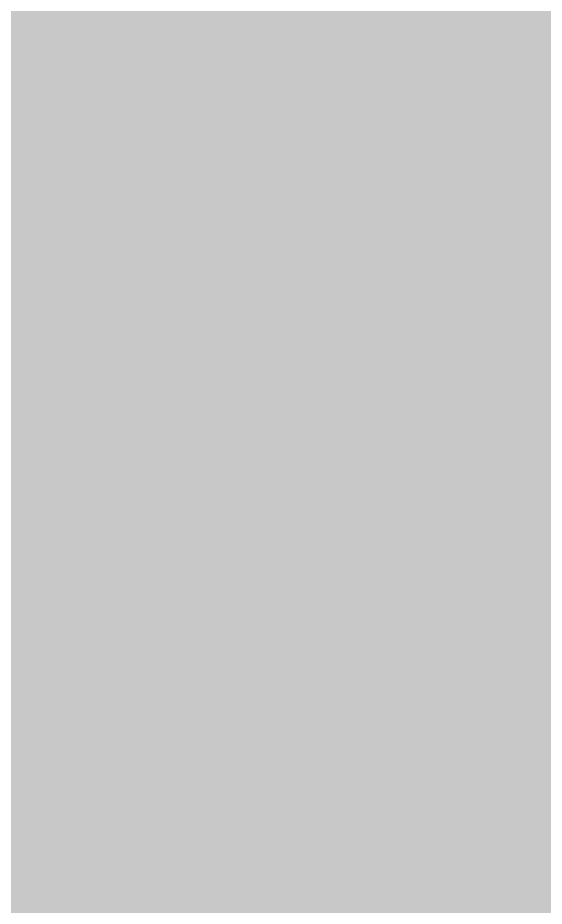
# Model space of a CAD drawing. Header units: millimetres. Extents: x -0.5 to 77.7, y -66.2 to -6.
# Drawn here: x 50.5024 to 50.7571, y -20.7939 to -20.3644 of the extents above; entities that cross this region are included whole.
import ezdxf

# ---------------------------------------------------------------- set-up
doc = ezdxf.new("R2010")
doc.units = ezdxf.units.MM
doc.header["$MEASUREMENT"] = 0
for name, color, linetype, true_color in [('Inner1', 7, 'Continuous', 0x999966), ('Inner2', 7, 'Continuous', 0x008000), ('Top-Silkscreen-Layer', 7, 'Continuous', 0xffcc00)]:
    doc.layers.add(name, color=color, linetype=linetype, true_color=true_color)

msp = doc.modelspace()

# ---------------------------------------------------------------- hatches: boundary and pattern name
at = {"layer": 'Inner1'}
msp.add_hatch(color=256, dxfattribs=at).paths.add_polyline_path([(77.23901, -6.45415), (77.23901, -65.68199), (-0.02286, -65.68199), (-0.02286, -6.45415)])
at = {"layer": 'Top-Silkscreen-Layer'}
msp.add_hatch(color=256, dxfattribs=at).paths.add_polyline_path([(50.50905, -20.72472), (50.50574, -20.76742), (50.51726, -20.77983), (50.53143, -20.77207), (50.52826, -20.71979)])

# ---------------------------------------------------------------- linework, layer by layer
at = {"layer": 'Inner2', "const_width": 0.4}
msp.add_lwpolyline([(51.0541, -20.57404), (17.52604, -20.57404)], dxfattribs=at)
at = {"layer": 'Top-Silkscreen-Layer', "const_width": 0.254}
for points in [[(50.29898, -20.94411), (50.33406, -21.02221), (50.32772, -20.93057), (50.31485, -20.9271)], [(50.40853, -20.72941), (50.40399, -20.75403), (50.4056, -20.77015), (50.4181, -20.77182), (50.44061, -20.7651), (50.4506, -20.7567), (50.44007, -20.74048)], [(50.50905, -20.72472), (50.50574, -20.76742), (50.51726, -20.77983), (50.53143, -20.77207), (50.52826, -20.71979)], [(50.4981, -20.84182), (50.50268, -20.8901), (50.51726, -20.90612), (50.53268, -20.89567), (50.5485, -20.85336)], [(50.40908, -20.83939), (50.40525, -20.88491), (50.41616, -20.90061), (50.43242, -20.89097), (50.44867, -20.88133), (50.44714, -20.86052), (50.4456, -20.83972), (50.43221, -20.83564)]]:
    msp.add_lwpolyline(points, close=True, dxfattribs=at)

doc.saveas('drawing.dxf')
